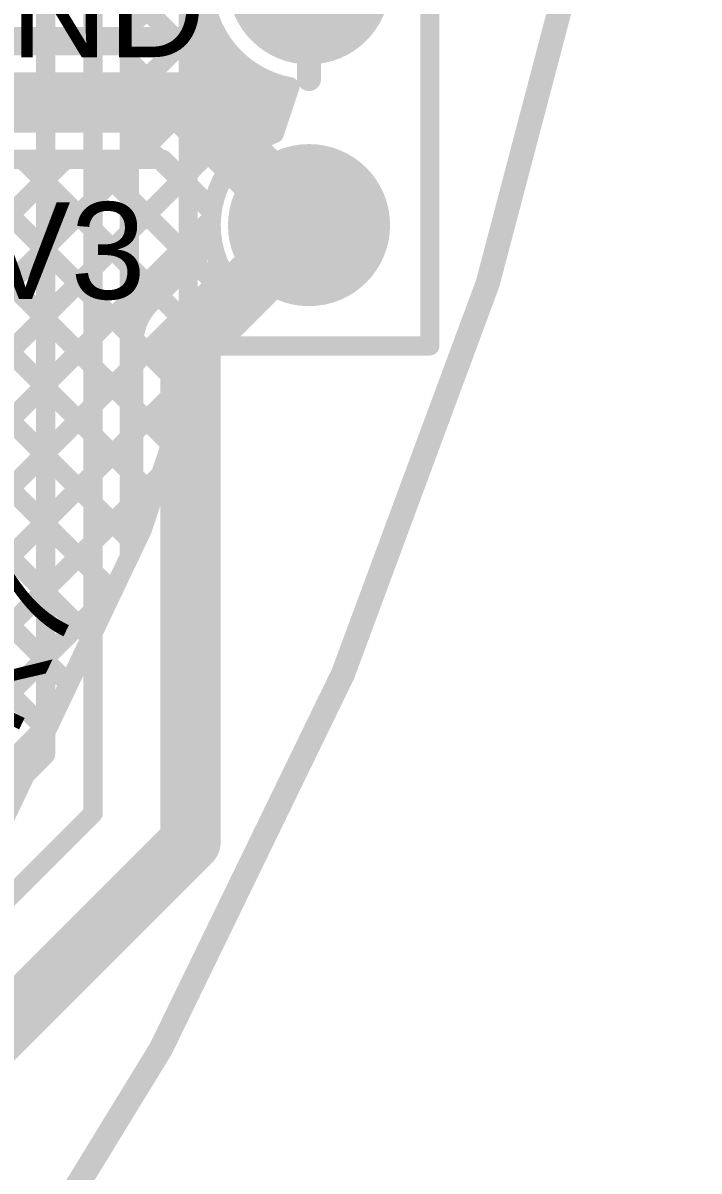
# Model space of a CAD drawing. Header units: millimetres. Extents: x -0.57 to 2.98, y -0.65 to 2.86.
# Drawn here: x 2.6987 to 2.9783, y 0.2257 to 0.7006 of the extents above; entities that cross this region are included whole.
import ezdxf

# ---------------------------------------------------------------- set-up
doc = ezdxf.new("R2010")
doc.units = ezdxf.units.MM
doc.header["$MEASUREMENT"] = 0
for name, color, linetype in [('BottomLayer', 5, 'Continuous'), ('BottomSolder', 6, 'Continuous'), ('Mechanical2', 216, 'Continuous'), ('MultiLayer', 9, 'Continuous'), ('PadHoleLayer', 156, 'Continuous'), ('TopLayer', 1, 'Continuous'), ('TopOverlay', 2, 'Continuous'), ('TopSolder', 216, 'Continuous')]:
    doc.layers.add(name, color=color, linetype=linetype)
doc.styles.add('Arial', font='', dxfattribs={"height": 0.2})
doc.styles.get('Arial').set_extended_font_data('Arial')

# ---------------------------------------------------------------- blocks, each defined once
blk = doc.blocks.new('HDR1X6_266')
at = {"layer": 'BottomLayer'}
h = blk.add_hatch(color=5, dxfattribs=at)
edge = h.paths.add_edge_path()
edge.add_arc((0.4, 0), 0.02953, 0, 360)
h = blk.add_hatch(color=5, dxfattribs=at)
edge = h.paths.add_edge_path()
edge.add_arc((0.5, 0), 0.02953, 0, 360)
at = {"layer": 'BottomSolder'}
h = blk.add_hatch(color=6, dxfattribs=at)
edge = h.paths.add_edge_path()
edge.add_arc((0.4, 0), 0.03353, 0, 360)
h = blk.add_hatch(color=6, dxfattribs=at)
edge = h.paths.add_edge_path()
edge.add_arc((0.5, 0), 0.03353, 0, 360)
at = {"layer": 'MultiLayer'}
h = blk.add_hatch(color=9, dxfattribs=at)
edge = h.paths.add_edge_path()
edge.add_arc((0.4, 0), 0.02953, 0, 360)
h = blk.add_hatch(color=9, dxfattribs=at)
edge = h.paths.add_edge_path()
edge.add_arc((0.5, 0), 0.02953, 0, 360)
at = {"layer": 'PadHoleLayer'}
h = blk.add_hatch(color=156, dxfattribs=at)
edge = h.paths.add_edge_path()
edge.add_arc((0.4, 0), 0.01772, 0, 360)
h = blk.add_hatch(color=156, dxfattribs=at)
edge = h.paths.add_edge_path()
edge.add_arc((0.5, 0), 0.01772, 0, 360)
at = {"layer": 'TopLayer'}
h = blk.add_hatch(color=1, dxfattribs=at)
edge = h.paths.add_edge_path()
edge.add_arc((0.4, 0), 0.02953, 0, 360)
h = blk.add_hatch(color=1, dxfattribs=at)
edge = h.paths.add_edge_path()
edge.add_arc((0.5, 0), 0.02953, 0, 360)
at = {"layer": 'TopSolder'}
h = blk.add_hatch(color=216, dxfattribs=at)
edge = h.paths.add_edge_path()
edge.add_arc((0.4, 0), 0.03353, 0, 360)
h = blk.add_hatch(color=216, dxfattribs=at)
edge = h.paths.add_edge_path()
edge.add_arc((0.5, 0), 0.03353, 0, 360)
at = {"layer": 'TopOverlay', "const_width": 0.00787}
for points in [[(0.55, 0.05), (-0.05, 0.05)], [(0.55, -0.05), (0.55, 0.05)], [(0.55, -0.05), (-0.05, -0.05)]]:
    blk.add_lwpolyline(points, dxfattribs=at)
at = {"layer": 'TopOverlay', "const_width": 0.00394}
for points in [[(0.54803, 0.05, 1), (0.55197, 0.05, 1)], [(0.54803, 0.05, 1), (0.55197, 0.05, 1)], [(0.54803, -0.05, 1), (0.55197, -0.05, 1)], [(0.54803, -0.05, 1), (0.55197, -0.05, 1)]]:
    blk.add_lwpolyline(points, format="xyb", close=True, dxfattribs=at)

msp = doc.modelspace()

# ---------------------------------------------------------------- linework, layer by layer
at = {"layer": 'BottomLayer'}
for points, const_width in [([(2.817, 0.717), (2.897, 0.797)], 0.05), ([(2.817, 0.67747), (2.817, 0.717)], 0.01), ([(2.51511, 0.695), (2.77944, 0.695)], 0.008), ([(2.70433, 0.695), (2.70812, 0.69121)], 0.008), ([(2.70672, 0.69121), (2.71051, 0.695)], 0.008), ([(2.73262, 0.695), (2.7364, 0.69121)], 0.008), ([(2.73501, 0.69121), (2.73879, 0.695)], 0.008), ([(2.7609, 0.695), (2.76469, 0.69121)], 0.008), ([(2.76329, 0.69121), (2.76708, 0.695)], 0.008), ([(2.556, 0.69121), (2.76629, 0.69121)], 0.008), ([(2.78292, 0.68431), (2.80506, 0.66218)], 0.008), ([(2.519, 0.66771), (2.76629, 0.66771)], 0.025), ([(2.76629, 0.66771), (2.817, 0.617)], 0.025), ([(2.79794, 0.66929), (2.80408, 0.67543)], 0.008), ([(2.80506, 0.66218), (2.80907, 0.6742)], 0.008), ([(2.556, 0.64421), (2.75655, 0.64421)], 0.008), ([(2.55713, 0.64421), (2.73585, 0.46549)], 0.008), ([(2.58131, 0.50923), (2.71629, 0.64421)], 0.008), ([(2.58541, 0.64421), (2.74497, 0.48465)], 0.008), ([(2.60178, 0.50142), (2.74458, 0.64421)], 0.008), ([(2.6137, 0.64421), (2.75273, 0.50518)], 0.008), ([(2.64198, 0.64421), (2.7598, 0.5264)], 0.008), ([(2.67027, 0.64421), (2.76687, 0.54761)], 0.008), ([(2.69855, 0.64421), (2.77394, 0.56882)], 0.008), ([(2.72683, 0.64421), (2.78101, 0.59004)], 0.008), ([(2.75512, 0.64421), (2.77685, 0.62249)], 0.008), ([(2.75655, 0.64421), (2.77704, 0.62373)], 0.008), ([(2.61788, 0.48924), (2.76471, 0.63606)], 0.008), ([(2.62426, 0.46733), (2.77656, 0.61963)], 0.008), ([(2.556, 0.61706), (2.72672, 0.44634)], 0.008), ([(2.558, 0.37278), (2.78192, 0.5967)], 0.008), ([(2.748, 0.491), (2.78277, 0.5953)], 0.008), ([(2.556, 0.58877), (2.71759, 0.42718)], 0.008), ([(2.556, 0.56049), (2.70846, 0.40803)], 0.008), ([(2.3735, 0.16), (2.76975, 0.55625)], 0.008), ([(2.39949, 0.15771), (2.75561, 0.51382)], 0.008), ([(2.677, 0.342), (2.748, 0.491)], 0.008), ([(2.41066, 0.14059), (2.7361, 0.46603)], 0.008), ([(2.62394, 0.46426), (2.69933, 0.38887)], 0.008), ([(2.60822, 0.30987), (2.71036, 0.412)], 0.008)]:
    msp.add_lwpolyline(points, dxfattribs=dict(at, const_width=const_width))
for points, const_width in [([(2.8045, 0.717, 1), (2.8295, 0.717, 1)], 0.025), ([(2.70233, 0.695, 1), (2.70633, 0.695, 1)], 0.004), ([(2.70851, 0.695, 1), (2.71251, 0.695, 1)], 0.004), ([(2.73062, 0.695, 1), (2.73462, 0.695, 1)], 0.004), ([(2.73679, 0.695, 1), (2.74079, 0.695, 1)], 0.004), ([(2.7589, 0.695, 1), (2.7629, 0.695, 1)], 0.004), ([(2.76508, 0.695, 1), (2.76908, 0.695, 1)], 0.004), ([(2.77744, 0.695, 1), (2.78144, 0.695, 1)], 0.004), ([(2.77744, 0.695, 1), (2.78144, 0.695, 1)], 0.004), ([(2.70472, 0.69121, 1), (2.70872, 0.69121, 1)], 0.004), ([(2.70612, 0.69121, 1), (2.71012, 0.69121, 1)], 0.004), ([(2.73301, 0.69121, 1), (2.73701, 0.69121, 1)], 0.004), ([(2.7344, 0.69121, 1), (2.7384, 0.69121, 1)], 0.004), ([(2.76129, 0.69121, 1), (2.76529, 0.69121, 1)], 0.004), ([(2.76269, 0.69121, 1), (2.76669, 0.69121, 1)], 0.004), ([(2.76429, 0.69121, 1), (2.76829, 0.69121, 1)], 0.004), ([(2.76429, 0.69121, 1), (2.76829, 0.69121, 1)], 0.004), ([(2.76429, 0.69121, 1), (2.76829, 0.69121, 1)], 0.004), ([(2.7809, 0.68433, 1), (2.7849, 0.68433, 1)], 0.004), ([(2.78092, 0.68431, 1), (2.78492, 0.68431, 1)], 0.004), ([(2.78092, 0.68431, 1), (2.78492, 0.68431, 1)], 0.004), ([(2.76004, 0.66771, 1), (2.77254, 0.66771, 1)], 0.0125), ([(2.76004, 0.66771, 1), (2.77254, 0.66771, 1)], 0.0125), ([(2.80208, 0.67543, 1), (2.80608, 0.67543, 1)], 0.004), ([(2.8145, 0.67747, 1), (2.8195, 0.67747, 1)], 0.005), ([(2.80707, 0.6742, 1), (2.81107, 0.6742, 1)], 0.004), ([(2.80707, 0.6742, 1), (2.81107, 0.6742, 1)], 0.004), ([(2.79594, 0.66929, 1), (2.79994, 0.66929, 1)], 0.004), ([(2.80306, 0.66218, 1), (2.80706, 0.66218, 1)], 0.004), ([(2.80306, 0.66218, 1), (2.80706, 0.66218, 1)], 0.004), ([(2.69655, 0.64421, 1), (2.70055, 0.64421, 1)], 0.004), ([(2.71429, 0.64421, 1), (2.71829, 0.64421, 1)], 0.004), ([(2.72483, 0.64421, 1), (2.72883, 0.64421, 1)], 0.004), ([(2.74258, 0.64421, 1), (2.74658, 0.64421, 1)], 0.004), ([(2.75312, 0.64421, 1), (2.75712, 0.64421, 1)], 0.004), ([(2.75455, 0.64421, 1), (2.75855, 0.64421, 1)], 0.004), ([(2.75455, 0.64421, 1), (2.75855, 0.64421, 1)], 0.004), ([(2.76271, 0.63606, 1), (2.76671, 0.63606, 1)], 0.004), ([(2.77504, 0.62373, 1), (2.77904, 0.62373, 1)], 0.004), ([(2.77504, 0.62373, 1), (2.77904, 0.62373, 1)], 0.004), ([(2.81075, 0.617, 1), (2.82325, 0.617, 1)], 0.0125), ([(2.77456, 0.61963, 1), (2.77856, 0.61963, 1)], 0.004), ([(2.77485, 0.62249, 1), (2.77885, 0.62249, 1)], 0.004), ([(2.77992, 0.5967, 1), (2.78392, 0.5967, 1)], 0.004), ([(2.78077, 0.5953, 1), (2.78477, 0.5953, 1)], 0.004), ([(2.78077, 0.5953, 1), (2.78477, 0.5953, 1)], 0.004), ([(2.77901, 0.59004, 1), (2.78301, 0.59004, 1)], 0.004), ([(2.77194, 0.56882, 1), (2.77594, 0.56882, 1)], 0.004), ([(2.76775, 0.55625, 1), (2.77175, 0.55625, 1)], 0.004), ([(2.76487, 0.54761, 1), (2.76887, 0.54761, 1)], 0.004), ([(2.7578, 0.5264, 1), (2.7618, 0.5264, 1)], 0.004), ([(2.75361, 0.51382, 1), (2.75761, 0.51382, 1)], 0.004), ([(2.75073, 0.50518, 1), (2.75473, 0.50518, 1)], 0.004), ([(2.746, 0.491, 1), (2.75, 0.491, 1)], 0.004), ([(2.746, 0.491, 1), (2.75, 0.491, 1)], 0.004), ([(2.74297, 0.48465, 1), (2.74697, 0.48465, 1)], 0.004), ([(2.73385, 0.46549, 1), (2.73785, 0.46549, 1)], 0.004), ([(2.7341, 0.46603, 1), (2.7381, 0.46603, 1)], 0.004), ([(2.72472, 0.44634, 1), (2.72872, 0.44634, 1)], 0.004), ([(2.71559, 0.42718, 1), (2.71959, 0.42718, 1)], 0.004), ([(2.70836, 0.412, 1), (2.71236, 0.412, 1)], 0.004), ([(2.70646, 0.40803, 1), (2.71046, 0.40803, 1)], 0.004), ([(2.69733, 0.38887, 1), (2.70133, 0.38887, 1)], 0.004)]:
    msp.add_lwpolyline(points, format="xyb", close=True, dxfattribs=dict(at, const_width=const_width))
at = {"layer": 'BottomLayer', "const_width": 0.008}
for points in [[(2.80907, 0.6742, -0.217759), (2.77944, 0.695)], [(2.76629, 0.69121, -0.198912), (2.7829, 0.68433)], [(2.76629, 0.69121, -0.199188), (2.78292, 0.68431)], [(2.78277, 0.5953, -0.185002), (2.77704, 0.62373)]]:
    msp.add_lwpolyline(points, format="xyb", dxfattribs=at)
at = {"layer": 'Mechanical2', "const_width": 0.01}
msp.add_lwpolyline([(1.75783, 2.80917, -6.230382), (0.64896, 2.81029)], format="xyb", dxfattribs=at)
at = {"layer": 'TopLayer'}
for points, const_width in [([(2.72769, 0.37368), (2.72769, 1.03632)], 0.008), ([(2.74268, 0.47985), (2.74268, 1.03632)], 0.008), ([(2.708, 0.398), (2.708, 1.02)], 0.008), ([(2.74268, 0.69889), (2.77634, 0.73255)], 0.008), ([(2.817, 0.67747), (2.817, 0.717)], 0.01), ([(2.74268, 0.71321), (2.80147, 0.65443)], 0.008), ([(2.74268, 0.67061), (2.77561, 0.70353)], 0.008), ([(2.74268, 0.64232), (2.7864, 0.68604)], 0.008), ([(2.74268, 0.68493), (2.78533, 0.64229)], 0.008), ([(2.74268, 0.61404), (2.80408, 0.67543)], 0.008), ([(2.80263, 0.6549), (2.80907, 0.6742)], 0.008), ([(2.74268, 0.65665), (2.77685, 0.62249)], 0.008), ([(2.74268, 0.62836), (2.76891, 0.60214)], 0.008), ([(2.768, 0.568), (2.817, 0.617)], 0.025), ([(2.74268, 0.58575), (2.77656, 0.61963)], 0.008), ([(2.7514, 0.58463), (2.77704, 0.61027)], 0.008), ([(2.74268, 0.60008), (2.75476, 0.588)], 0.008), ([(2.768, 0.362), (2.768, 0.568)], 0.025), ([(2.7445, 0.48365), (2.7445, 0.568)], 0.008), ([(2.599, 0.289), (2.708, 0.398)], 0.008), ([(2.59006, 0.23606), (2.72769, 0.37368)], 0.008), ([(2.544, 0.138), (2.768, 0.362)], 0.025)]:
    msp.add_lwpolyline(points, dxfattribs=dict(at, const_width=const_width))
at = {"layer": 'TopLayer', "const_width": 0.008}
for points in [[(2.80907, 0.6742, -1.060368), (2.82988, 0.75858)], [(2.77704, 0.61027, -0.358028), (2.80263, 0.6549)], [(2.7445, 0.568, -0.199188), (2.7514, 0.58463)], [(2.7445, 0.568, -0.198912), (2.75138, 0.58462)]]:
    msp.add_lwpolyline(points, format="xyb", dxfattribs=at)
at = {"layer": 'TopLayer'}
for points, const_width in [([(2.74069, 0.69889, 1), (2.74469, 0.69889, 1)], 0.004), ([(2.77361, 0.70353, 1), (2.77761, 0.70353, 1)], 0.004), ([(2.74069, 0.68493, 1), (2.74469, 0.68493, 1)], 0.004), ([(2.7844, 0.68604, 1), (2.7884, 0.68604, 1)], 0.004), ([(2.80208, 0.67543, 1), (2.80608, 0.67543, 1)], 0.004), ([(2.8145, 0.67747, 1), (2.8195, 0.67747, 1)], 0.005), ([(2.74069, 0.67061, 1), (2.74469, 0.67061, 1)], 0.004), ([(2.80707, 0.6742, 1), (2.81107, 0.6742, 1)], 0.004), ([(2.80707, 0.6742, 1), (2.81107, 0.6742, 1)], 0.004), ([(2.74069, 0.65665, 1), (2.74469, 0.65665, 1)], 0.004), ([(2.79947, 0.65443, 1), (2.80347, 0.65443, 1)], 0.004), ([(2.80063, 0.6549, 1), (2.80463, 0.6549, 1)], 0.004), ([(2.80063, 0.6549, 1), (2.80463, 0.6549, 1)], 0.004), ([(2.74069, 0.64232, 1), (2.74469, 0.64232, 1)], 0.004), ([(2.78333, 0.64229, 1), (2.78733, 0.64229, 1)], 0.004), ([(2.74069, 0.62836, 1), (2.74469, 0.62836, 1)], 0.004), ([(2.81075, 0.617, 1), (2.82325, 0.617, 1)], 0.0125), ([(2.77456, 0.61963, 1), (2.77856, 0.61963, 1)], 0.004), ([(2.77485, 0.62249, 1), (2.77885, 0.62249, 1)], 0.004), ([(2.74069, 0.61404, 1), (2.74469, 0.61404, 1)], 0.004), ([(2.77504, 0.61027, 1), (2.77904, 0.61027, 1)], 0.004), ([(2.77504, 0.61027, 1), (2.77904, 0.61027, 1)], 0.004), ([(2.74069, 0.60008, 1), (2.74469, 0.60008, 1)], 0.004), ([(2.76691, 0.60214, 1), (2.77091, 0.60214, 1)], 0.004), ([(2.74069, 0.58575, 1), (2.74469, 0.58575, 1)], 0.004), ([(2.75276, 0.588, 1), (2.75676, 0.588, 1)], 0.004), ([(2.74938, 0.58462, 1), (2.75338, 0.58462, 1)], 0.004), ([(2.7494, 0.58463, 1), (2.7534, 0.58463, 1)], 0.004), ([(2.7494, 0.58463, 1), (2.7534, 0.58463, 1)], 0.004), ([(2.76175, 0.568, 1), (2.77425, 0.568, 1)], 0.0125), ([(2.76175, 0.568, 1), (2.77425, 0.568, 1)], 0.0125), ([(2.7425, 0.568, 1), (2.7465, 0.568, 1)], 0.004), ([(2.7425, 0.568, 1), (2.7465, 0.568, 1)], 0.004), ([(2.7425, 0.568, 1), (2.7465, 0.568, 1)], 0.004), ([(2.7425, 0.48365, 1), (2.7465, 0.48365, 1)], 0.004), ([(2.74069, 0.47985, 1), (2.74469, 0.47985, 1)], 0.004), ([(2.706, 0.398, 1), (2.71, 0.398, 1)], 0.004), ([(2.706, 0.398, 1), (2.71, 0.398, 1)], 0.004), ([(2.72568, 0.37368, 1), (2.72968, 0.37368, 1)], 0.004), ([(2.72568, 0.37368, 1), (2.72968, 0.37368, 1)], 0.004), ([(2.76175, 0.362, 1), (2.77425, 0.362, 1)], 0.0125), ([(2.76175, 0.362, 1), (2.77425, 0.362, 1)], 0.0125)]:
    msp.add_lwpolyline(points, format="xyb", close=True, dxfattribs=dict(at, const_width=const_width))

# ---------------------------------------------------------------- block references
at = {"rotation": 270}
msp.add_blockref('HDR1X6_266', (2.817, 1.117), dxfattribs=at)

# ---------------------------------------------------------------- texts
at = {"layer": 'TopOverlay', "style": 'Arial'}
for s, rotation, p in [('GND', 360, (2.65, 0.68647)), ('3V3', 360, (2.65, 0.58647)), ('MK7', 64.5, (2.67509, 0.36227))]:
    msp.add_text(s, height=0.04, rotation=rotation, dxfattribs=at).set_placement(p)

doc.saveas('drawing.dxf')
